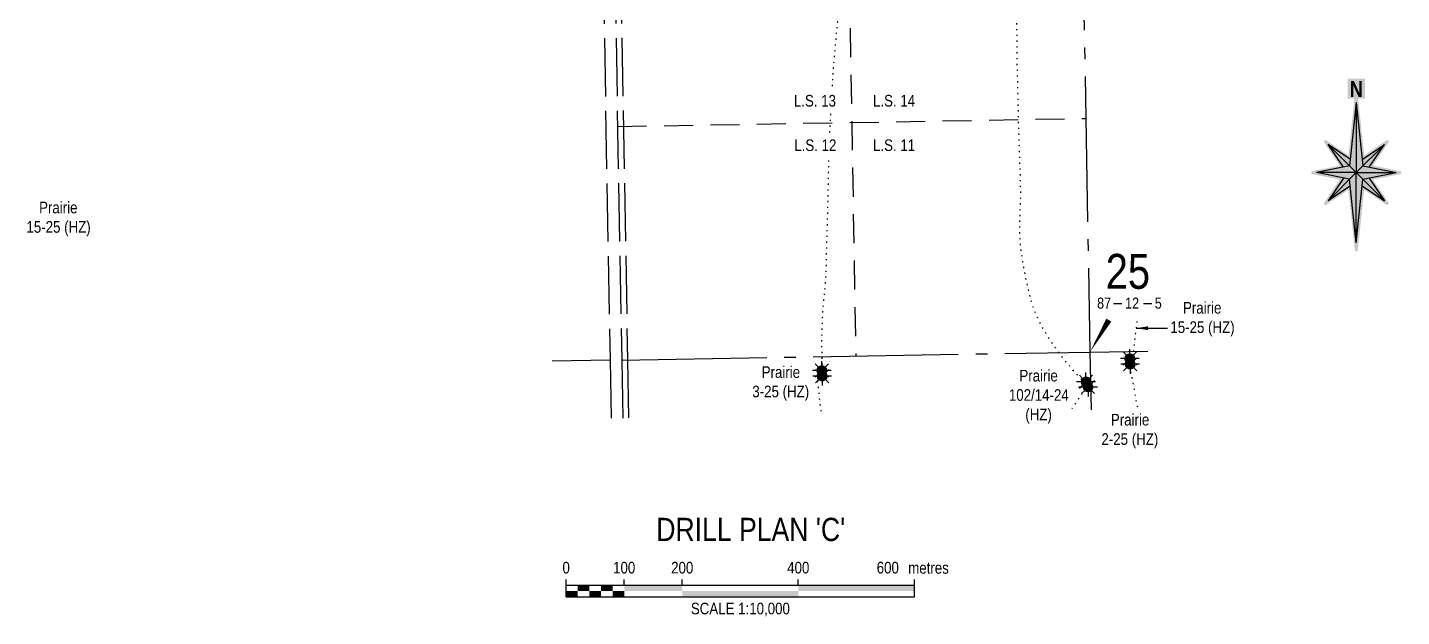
# Model space of a CAD drawing. Extents: x 570482 to 581403, y 6264409 to 6273171.
# Drawn here: x 580044 to 581228, y 6269756 to 6270263 of the extents above; entities that cross this region are included whole.
import ezdxf
from ezdxf.enums import TextEntityAlignment as Align

# ---------------------------------------------------------------- set-up
doc = ezdxf.new("R2010")
doc.units = 0
doc.header["$LTSCALE"] = 5
for name, pattern in [('foc-DOT', [1, 0.2, -0.8]), ('foc-LSD', [8, 5, -3]), ('foc-QUARTERLINE', [33, 25, -3, 2, -3]), ('foc-UNSURVEYED', [12.5, 10, -2.5])]:
    doc.linetypes.add(name, pattern=pattern)
for name, color, linetype in [('10', 1, 'Continuous'), ('9', 3, 'Continuous'), ('ABADATA-DRILL', 8, 'foc-DOT'), ('CG-NORTH', 7, 'Continuous'), ('DETAIL-HZ-Existing', 8, 'foc-DOT'), ('DETAIL-T', 7, 'Continuous'), ('DRILL-T', 8, 'Continuous'), ('L-2', 7, 'Continuous'), ('L-QSEC', 8, 'foc-QUARTERLINE'), ('L-SECLBL', 7, 'Continuous'), ('L-SECTION-LSD', 7, 'foc-LSD'), ('L-USEC', 7, 'foc-UNSURVEYED')]:
    doc.layers.add(name, color=color, linetype=linetype)
doc.styles.add('100L', font='ARIALN.TTF', dxfattribs={"height": 11})
doc.styles.add('80', font='ARIALN.TTF', dxfattribs={"height": 10})
doc.styles.add('80CG', font='ARIALN.TTF', dxfattribs={"height": 10})
doc.styles.add('80L', font='ARIALN.TTF', dxfattribs={"height": 10})
doc.styles.add('BOLD', font='ARIALNB.TTF')
doc.styles.add('SIMPLEX', font='ARIALN.TTF')
doc.dimstyles.new('Compass 5 000', dxfattribs={"dimscale": 5, "dimtxt": 9, "dimasz": 2, "dimexe": 0.2, "dimexo": 0.0625, "dimgap": 0.5, "dimtad": 0, "dimtih": 1, "dimtoh": 1, "dimzin": 0, "dimdsep": 46, "dimtxsty": '80CG', "dimcen": 0.1, "dimse1": 1, "dimse2": 1, "dimclrd": 256, "dimclrt": 256, "dimaunit": 1, "dimadec": 4, "dimazin": 0, "dimtfac": 0.06, "dimtofl": 0, "dimtmove": 0, "dimatfit": 1, "dimfxl": 0.2, "dimtolj": 1, "dimtzin": 0, "dimlwd": -1, "dimarcsym": 0})

# ---------------------------------------------------------------- blocks, each defined once
blk = doc.blocks.new('NORTH')
h = blk.add_hatch(color=141)
h.dxf.hatch_style = 1
edge = h.paths.add_edge_path()
edge.add_line((-2.491826417608756, 97.79764166632559), (-11.33110282728876, 97.79764166632559))
edge.add_line((-11.33110282728876, 97.79764166632559), (-11.33110282728876, 124.5108430137709))
edge.add_line((-11.33110282728876, 124.5108430137709), (11.39352990136058, 124.5108430137709))
edge.add_line((11.39352990136058, 124.5108430137709), (11.39352990136058, 97.79764166632559))
edge.add_line((11.39352990136058, 97.79764166632559), (2.491826417608753, 97.79764166632559))
edge.add_line((2.491826417608753, 97.79764166632559), (10.37750138339402, 22.7704560742972))
edge.add_line((10.37750138339402, 22.7704560742972), (39.92203399470885, 42.69849494675881))
edge.add_arc((41.04041980165037, 41.04041980164875), 1.999999999999999, -34.00000000000517, 124.00000000000111, ccw=False)
edge.add_line((42.69849494676036, 39.92203399470711), (22.00406355378607, 9.241277745924236))
edge.add_line((22.00406355378607, 9.241277745924236), (58.2739075855486, 1.960886155649267))
edge.add_arc((57.88030183790379, -1.018906841307665e-12), 1.999999999999997, -78.64993825518172, 78.64993825517888, ccw=False)
edge.add_line((58.27390758554851, -1.960886155651323), (22.00406355378518, -9.24127774592482))
edge.add_line((22.00406355378518, -9.24127774592482), (42.69849494675569, -39.92203399470677))
edge.add_arc((41.04041980164563, -41.04041980164828), 1.999999999999995, -124.0000000000046, 34.00000000000102, ccw=False)
edge.add_line((39.922033994704, -42.69849494675827), (10.37750138339402, -22.77045607429739))
edge.add_line((10.37750138339402, -22.77045607429739), (1.989043790736552, -102.5812988196396))
edge.add_arc((9.224476449245426e-15, -102.3722418931042), 2.000000000000001, 185.9999999999985, 353.99999999999864, ccw=False)
edge.add_line((-1.989043790736544, -102.5812988196395), (-10.37750138339407, -22.77045607429672))
edge.add_line((-10.37750138339407, -22.77045607429672), (-39.92203399470549, -42.69849494675363))
edge.add_arc((-41.04041980164693, -41.04041980164351), 1.999999999999998, 145.9999999999955, 303.9999999999981, ccw=False)
edge.add_line((-42.69849494675693, -39.92203399470188), (-22.00406355378651, -9.24127774592452))
edge.add_line((-22.00406355378651, -9.241277745924519), (-58.27390758554856, -1.960886155651306))
edge.add_arc((-57.88030183790382, -9.995419635864475e-13), 2.000000000000002, 101.35006174482157, 258.6499382551812, ccw=False)
edge.add_line((-58.27390758554866, 1.960886155649287), (-22.00406355378779, 9.241277745923886))
edge.add_line((-22.00406355378779, 9.241277745923886), (-42.69849494675572, 39.9220339947068))
edge.add_arc((-41.04041980164558, 41.04041980164821), 2.000000000000002, 55.999999999995225, 213.9999999999969, ccw=False)
edge.add_line((-39.92203399470394, 42.6984949467582), (-10.37750138339407, 22.77045607429753))
edge.add_line((-10.37750138339407, 22.77045607429753), (-2.491826417608756, 97.79764166632557))
at = {"linetype": 'Continuous'}
for points in [[(0, 92.80546965959776), (-8.826541068045046, 8.826541068045172), (1.1937e-12, -2.3874e-12)], [(-37.3345841318361, 37.33458413183729), (-16.99915135460746, 7.18606521849972), (-8.826541068044788, 8.826541068045172)], [(37.3345841318374, 37.33458413183729), (7.915829427503197, 17.49138352886467), (8.826541068045024, 8.826541068045172)], [(0, 0), (-52.79907522481363, 0), (-8.826541068045513, -8.826541068044662)], [(8.826541068045024, 8.826541068045172), (0, 0), (52.79907522480353, 0)], [(8.826541068045024, -8.826541068045001), (0, 0), (0, -92.80546965959995)], [(-7.915829427502984, -17.4913835288645), (-8.826541068045046, -8.826541068045001), (-37.33458413183729, -37.33458413183472)], [(16.99915135460456, -7.186065218500572), (8.826541068044662, -8.826541068045001), (37.33458413183716, -37.33458413183968)]]:
    blk.add_hatch(color=14, dxfattribs=at).paths.add_polyline_path(points)
at = {"color": 14, "linetype": 'Continuous'}
for p, q in [((0, 92.80546965959776), (-8.826541068045046, 8.826541068045172)), ((0, 92.80546965959776), (0, 0)), ((0, 92.80546965959776), (8.826541068045024, 8.826541068045172)), ((0, 0), (-37.3345841318361, 37.33458413183729)), ((-16.99915135460746, 7.18606521849972), (-37.3345841318361, 37.33458413183729)), ((-7.915829427502984, 17.49138352886467), (-37.33458413183729, 37.33458413183968)), ((0, 0), (37.33458413183727, 37.33458413183729)), ((7.915829427502962, 17.49138352886467), (37.33458413183727, 37.33458413183729)), ((16.99915135460516, 7.186065218500232), (37.33458413183968, 37.33458413183729)), ((-8.826541068045046, 8.826541068045172), (-52.79907522480383, 0)), ((0, 0), (-52.79907522480383, 0)), ((0, 0), (-37.33458413183729, -37.33458413183472)), ((0, 0), (37.33458413183486, -37.33458413183712)), ((0, -92.80546965959756), (0, 0)), ((0, 0), (52.79907522480378, 0)), ((8.826541068045024, 8.826541068045172), (52.79907522480378, 0)), ((-8.826541068045046, -8.826541068045001), (-52.79907522480527, -1.5348e-12)), ((-16.99915135460554, -7.186065218500402), (-37.33458413183968, -37.33458413183712)), ((-7.915829427502984, -17.4913835288645), (-37.33458413183729, -37.33458413183472)), ((0, -92.80546965959756), (-8.826541068045046, -8.826541068045001)), ((0, -92.80546965959756), (8.826541068045024, -8.826541068045001)), ((7.915829427502962, -17.4913835288645), (37.33458413183727, -37.33458413183968)), ((8.826541068045024, -8.826541068045001), (52.79907522480524, -1.5348e-12)), ((16.86362785564083, -6.985143368618993), (16.99915135460565, -7.186065218500402)), ((16.99915135460446, -7.186065218500572), (37.33458413183727, -37.33458413183968))]:
    blk.add_line(p, q, dxfattribs=at)
at = {"color": 14, "style": 'BOLD'}
blk.add_text('N', height=21.09375, dxfattribs=at).set_placement((0, 110.5952858925737), align=Align.MIDDLE_CENTER)
blk = doc.blocks.new('*U62')
at = {"color": 0}
for p, q in [((-150.0000000000342, 0), (-150.0000000000342, 15.00000000000273)), ((-100.0000000000232, 10.00000000000182), (-100.0000000000232, 15.00000000000273)), ((-50.00000000001134, 10.00000000000182), (-50.00000000001134, 15.00000000000273)), ((50.00000000001134, 10.00000000000182), (50.00000000001134, 15.00000000000273)), ((150.2392182250246, -2.274e-13), (150.2392182250246, 15.0000000000025)), ((-150.0000000000342, 10.00000000000182), (150.2392182250246, 10.00000000000159)), ((-150.0000000000342, 0), (150.2392182250246, -2.274e-13))]:
    blk.add_line(p, q, dxfattribs=at)
for points in [[(-150.0000000000342, 5.000000000000909), (-140.0000000000233, 5.000000000000909), (-150.0000000000342, 0), (-140.0000000000233, 0)], [(-140.0000000000342, 10.00000000000091), (-130.0000000000232, 10.00000000000091), (-140.0000000000342, 5), (-130.0000000000232, 5)], [(-130.0000000000342, 5.000000000000909), (-120.0000000000233, 5.000000000000909), (-130.0000000000342, 0), (-120.0000000000233, 0)], [(-120.0000000000342, 10.00000000000091), (-110.0000000000233, 10.00000000000091), (-120.0000000000342, 5), (-110.0000000000233, 5)], [(-110.0000000000342, 5.000000000000909), (-100.0000000000232, 5.000000000000909), (-110.0000000000342, 0), (-100.0000000000232, 0)], [(-100.0000000000232, 10.00000000000182), (-50.00000000001134, 10.00000000000182), (-100.0000000000232, 5.000000000000909), (-50.00000000001134, 5.000000000000909)], [(-50.00000000001134, 5.000000000000909), (50.00000000001134, 5.000000000000909), (-50.00000000001134, 0), (50.00000000001134, 0)], [(50.00000000001134, 10.00000000000182), (150.2392182250246, 10.00000000000159), (50.00000000001134, 5.000000000000909), (150.2392182250246, 5.000000000000682)]]:
    blk.add_solid(points, dxfattribs=at)
at = {"color": 0, "style": '80'}
blk.add_text('metres', height=10.00000000000227, dxfattribs=at).set_placement((162.2392182250246, 20.0000000000025), align=Align.CENTER)
for s, insert, char_height, attachment_point in [('0', (-150.0000000000342, 30.21145975443656), 10, 2), ('100', (-100.0000000000232, 30.21145975443656), 10, 2), ('200', (-50.00000000001134, 30.21145975443656), 10, 2), ('400', (50.00000000001134, 30.21145975443656), 10, 2), ('600', (136.6959500629242, 30.21828103683765), 10, 3), ('SCALE 1:10,000', (0.1196091124951968, -5.000000000000114), 10.00000000000227, 2)]:
    blk.add_mtext(s, dxfattribs=dict(at, insert=insert, char_height=char_height, attachment_point=attachment_point))
blk = doc.blocks.new('L-SECLBL')
at = {"layer": '9', "color": 7}
for p, q in [((-5.082139060913505, -27.83004804289613), (-12.28857354467345, -27.83004804289613)), ((20.70431141927111, -27.83004804289613), (13.49787693551116, -27.83004804289613))]:
    blk.add_line(p, q, dxfattribs=at)
at = {"layer": '10', "color": 2, "style": 'SIMPLEX'}
blk.add_attdef('SEC', text='', height=30, dxfattribs=at).set_placement((0, 0), align=Align.MIDDLE)
at = {"layer": '10', "color": 5, "style": '80L'}
blk.add_attdef('TWP', text='', height=9.5, dxfattribs=at).set_placement((-14.43410290347765, -27.36845155570791), align=Align.MIDDLE_RIGHT)
blk.add_attdef('RGE', text='', height=9.5, dxfattribs=at).set_placement((3.622123863462547, -27.36845155570791), align=Align.MIDDLE_CENTER)
blk.add_attdef('MER', text='', height=9.5, dxfattribs=at).set_placement((23.16775162027989, -27.36845155570791), align=Align.MIDDLE_LEFT)
blk = doc.blocks.new('GAS')
h = blk.add_hatch(color=255)
h.dxf.hatch_style = 1
edge = h.paths.add_edge_path()
edge.add_arc((0, 0), 0.9, 0, 360)
for p, q in [((-0.8077887898725749, 0), (-1.615577579628734, 0)), ((-0.5711929310346023, 0.5711929297831376), (-1.142385862069204, 1.142385861385264)), ((0, 0.8077887887338874), (0, 1.615577579286764)), ((0.5711929310309642, 0.5711929297831376), (1.142385862065566, 1.142385861385264)), ((1.615577579625096, 0), (0.8077887898689368, 0)), ((-0.5711929310346023, -0.5711929316021271), (-1.142385862069204, -1.142385863204253)), ((0, -0.8077887905528768), (0, -1.615577581105753)), ((1.142385862065566, -1.142385863204253), (0.5711929310309642, -0.5711929316021271))]:
    blk.add_line(p, q)
blk.add_circle((0, 0), 0.8000000000000003)

msp = doc.modelspace()

# ---------------------------------------------------------------- linework, layer by layer
at = {"layer": 'ABADATA-DRILL', "flags": 128}
for points in [[(580728.00058728, 6269967.822366097), (580728.00058728, 6269967.822366097), (580727.9960560699, 6269967.79729111), (580727.89531692, 6269967.27540444), (580727.7587307713, 6269966.802867801), (580727.761528745, 6269966.362873823), (580727.913373006, 6269965.980533222), (580728.1969855805, 6269965.78056525), (580728.5539477383, 6269965.67186097), (580728.8564891148, 6269965.532238761), (580729.0386217266, 6269965.6955243), (580729.1744374464, 6269966.213025858), (580729.2543474123, 6269966.779520111), (580729.2458977193, 6269966.974425077), (580729.2496269774, 6269967.044519984), (580729.2624215666, 6269967.169774885), (580729.2669151617, 6269967.479861776), (580729.2271973827, 6269968.024240828), (580729.1541149075, 6269968.758071043), (580729.0637861069, 6269969.616565401), (580728.9713499193, 6269970.59509489), (580728.9167710704, 6269971.69431576), (580728.9151606497, 6269972.909431508), (580728.9410048963, 6269974.265148935), (580728.9244508813, 6269975.755102441), (580728.8503617701, 6269977.388986702), (580728.7682057237, 6269979.192844158), (580728.7024267614, 6269981.202013141), (580728.637885026, 6269983.421178281), (580728.5494267711, 6269985.860022843), (580728.4672434358, 6269988.508953313), (580728.4568356049, 6269991.33918787), (580728.5147394254, 6269994.265717694), (580728.59180822, 6269997.23756748), (580728.67728755, 6270000.299579893), (580728.7894821486, 6270003.547103757), (580728.9229091149, 6270007.005035691), (580729.058226647, 6270010.637961233), (580729.2059490491, 6270014.416230461), (580729.3861948828, 6270018.335080417), (580729.6693822267, 6270022.370771296), (580730.0495826268, 6270026.573186063), (580730.47320902, 6270030.866387382), (580730.9052122388, 6270035.249806566), (580731.3207681933, 6270039.712925752), (580731.7049486333, 6270044.25547897), (580732.0128402205, 6270048.866646088), (580732.2299890605, 6270053.521286623), (580732.3863462354, 6270058.219822794), (580732.5018777627, 6270062.962610281), (580732.5924349666, 6270067.705008596), (580732.6978033538, 6270072.457635178), (580732.8180135314, 6270077.22049059), (580732.9431391997, 6270081.988499313), (580733.0735967532, 6270086.736563163), (580733.2137682446, 6270091.499830145), (580733.3439559727, 6270096.262919358), (580733.4616478771, 6270100.885728999), (580733.5870360606, 6270105.638712896), (580733.7073858433, 6270110.391607119), (580733.8327719776, 6270115.144591165), (580733.9481438159, 6270119.897396878), (580734.0585070554, 6270124.650169108), (580734.1837126731, 6270129.413114516), (580734.2889791089, 6270134.170750447), (580734.3747248785, 6270138.903044365), (580734.4500124445, 6270143.660090636), (580734.5344199524, 6270148.467399397), (580734.6557723089, 6270153.165258059), (580734.7809403781, 6270157.928259019), (580734.9012515538, 6270162.686163533), (580735.1014232168, 6270167.450501095), (580735.3617004098, 6270172.210844093), (580735.631957248, 6270176.971420707), (580735.9128480924, 6270181.697228351), (580736.1633433781, 6270186.442423153), (580736.4137785423, 6270191.192626996), (580736.6744025187, 6270195.933048202), (580736.9205717344, 6270200.643152028), (580737.1959143034, 6270205.398810095), (580737.471076668, 6270210.164485068), (580737.731516565, 6270214.91486785), (580737.9825965092, 6270219.630069695), (580738.2325751259, 6270224.405260599), (580738.5783516604, 6270229.137180222), (580739.019034949, 6270233.875801318), (580739.4647231392, 6270238.614456162), (580739.9103771617, 6270243.353166272), (580740.3608882376, 6270248.101927473), (580740.7863959534, 6270252.850243277), (580741.1770653933, 6270257.587974093), (580741.5879363181, 6270262.316045134), (580742.0237749318, 6270267.044561378), (580742.4444762061, 6270271.782772351), (580742.8798944104, 6270276.536331472), (580743.3005602314, 6270281.274542212), (580743.6918120388, 6270285.982280284), (580744.1124732341, 6270290.720491339), (580744.5229708272, 6270295.468597106), (580744.898306552, 6270300.226040632), (580745.2888065317, 6270304.973734668), (580745.7041259377, 6270309.731891274), (580746.1248369912, 6270314.470104214), (580746.515418469, 6270319.212845936), (580746.8911002662, 6270323.950256605), (580747.2666003641, 6270328.697739851), (580747.6222255041, 6270333.43980334), (580747.9427165015, 6270338.186250664), (580748.2380886492, 6270342.942270366), (580748.4986246446, 6270347.68770487), (580748.719498209, 6270352.412392472), (580748.8752952676, 6270357.1408744), (580748.9503135184, 6270361.91300631), (580749.0255105216, 6270366.675065852), (580749.0906350805, 6270371.442011562), (580749.195834932, 6270376.20466179), (580749.3760031671, 6270380.96853729), (580749.5461282693, 6270385.737355169), (580749.6663122337, 6270390.500272817), (580749.7764256424, 6270395.26796535), (580749.8817097049, 6270400.025607551), (580749.9768033248, 6270404.793032486), (580750.0579188567, 6270409.505265352), (580750.143355024, 6270414.252533969), (580750.2386543138, 6270419.009998503), (580750.3387810256, 6270423.77751352), (580750.4438810123, 6270428.54517295), (580750.5589928224, 6270433.3129553), (580750.7169526077, 6270440.446887443)], [(580956.0873244815, 6269957.758141709), (580956.0873244815, 6269957.758141709), (580956.1749492747, 6269956.774523281), (580956.3322213287, 6269955.812192955), (580956.5723400257, 6269954.971364656), (580956.8484807874, 6269954.351232261), (580957.0925215497, 6269953.850541976), (580957.3674090164, 6269953.300360184), (580957.7806659114, 6269952.842671169), (580958.0775010088, 6269952.743003483), (580958.122502874, 6269952.743809967), (580958.1426788069, 6269952.734207212), (580958.1479551115, 6269952.719271777), (580958.1238462384, 6269952.668851046), (580958.0037729784, 6269952.671653502), (580957.7966723356, 6269952.787959352), (580957.5217642838, 6269953.058081701), (580957.1641199671, 6269953.481753057), (580956.7037113867, 6269954.058614545), (580956.1408977351, 6269954.768632647), (580955.4453087726, 6269955.631303214), (580954.607201415, 6269956.636487433), (580953.64171474, 6269957.769315431), (580952.5538555597, 6269959.03505409), (580951.3490810135, 6269960.40869568), (580950.0314109799, 6269961.94030112), (580948.6062713786, 6269963.610039132), (580947.0545310427, 6269965.367522834), (580945.3561044713, 6269967.217347011), (580943.5499408265, 6269969.220329723), (580941.650733163, 6269971.391653132), (580940.3277109842, 6269972.943208449), (580939.6991036439, 6269973.697030793), (580938.3799270258, 6269975.313674812), (580937.7658934479, 6269976.092808754), (580935.8553926154, 6269978.613966778), (580933.9275768377, 6269981.264909307), (580931.8716754417, 6269984.08846422), (580929.7440413947, 6269987.005815043), (580927.5740331438, 6269990.057400736), (580925.4476570826, 6269993.184864128), (580923.3502848553, 6269996.367736171), (580921.2812857876, 6269999.6412425), (580919.2897759923, 6270003.056084014), (580917.3805820436, 6270006.622422575), (580915.554029822, 6270010.320335131), (580913.7997805086, 6270014.169509409), (580912.1283520045, 6270018.140240517), (580910.5490753462, 6270022.272552586), (580909.1223232533, 6270026.542698738), (580907.8990609227, 6270030.901435197), (580905.7531760664, 6270039.859426683), (580904.7775104458, 6270044.352689123), (580903.8406194063, 6270048.916674564), (580902.9735541686, 6270053.48686435), (580902.3284339847, 6270057.115862351), (580901.5022002698, 6270061.921808008), (580900.7812285894, 6270066.434660101), (580900.1498121015, 6270070.974053696), (580899.643051823, 6270075.530708204), (580899.276060286, 6270080.104838323), (580899.0836691341, 6270084.702188643), (580899.0458840986, 6270089.322234361), (580899.102713949, 6270093.964013282), (580899.1943502167, 6270098.616379462), (580899.336080577, 6270103.264632186), (580899.5030214433, 6270107.903371811), (580899.6549411722, 6270112.541842737), (580899.7515792709, 6270117.19435444), (580899.753155454, 6270121.850119364), (580899.674748127, 6270126.504452999), (580899.5612662382, 6270131.163168993), (580899.4527602829, 6270135.821974104), (580899.3042938103, 6270140.480064162), (580899.1592311369, 6270144.668110209), (580898.9904328572, 6270149.900928837), (580898.8203304979, 6270154.648644875), (580898.6450733547, 6270159.406288736), (580898.4897822207, 6270164.164234307), (580898.3445929884, 6270168.917406373), (580898.1893320135, 6270173.67540827), (580898.0400319662, 6270178.378462572), (580897.9247618944, 6270183.137180258), (580897.8345524424, 6270187.89133649), (580897.7293542565, 6270192.645224547), (580897.6189713628, 6270197.408984209), (580897.5089767303, 6270202.152766564), (580897.4040474683, 6270206.891629621), (580897.2893133578, 6270211.620408611), (580897.1491907443, 6270216.368661982), (580897.0144639177, 6270221.09697199), (580896.9045274699, 6270225.835801359), (580896.829516312, 6270230.580210131), (580896.7895777556, 6270235.320236621), (580896.759441641, 6270240.070458602), (580896.7044245576, 6270244.815225392), (580896.6490487381, 6270249.580025824), (580896.5986800101, 6270254.344860264), (580896.5384766932, 6270259.099554426), (580896.4932613466, 6270263.854516893), (580896.4680708635, 6270268.609837773), (580896.4128433979, 6270273.364565531), (580896.3176567764, 6270278.118633904), (580896.2572731683, 6270282.883345171), (580896.2368788278, 6270287.648716494), (580896.2065910065, 6270292.408956505), (580896.1313979786, 6270297.163382946), (580896.0210138462, 6270301.927143993), (580895.895551253, 6270306.695700935), (580895.7800124822, 6270311.469389883), (580895.6998719666, 6270316.218718027), (580895.599530954, 6270320.982659073), (580895.4891459229, 6270325.746476106), (580895.3787619171, 6270330.510237541), (580895.2434077463, 6270335.273607843), (580895.1126725858, 6270340.056989556), (580895.0026770065, 6270344.800773789), (580894.937464866, 6270349.555379553), (580894.9172458354, 6270354.310790596), (580894.862224643, 6270359.055558866), (580894.7774972139, 6270363.78476556), (580894.692737994, 6270368.514027407), (580894.6330677784, 6270373.238728333), (580894.6544664926, 6270382.090506374)], [(580993.3346773977, 6269978.020636244), (580993.3346773977, 6269978.020636244), (580993.3195075083, 6269978.030384127), (580993.106592707, 6269978.19161657), (580993.1945174624, 6269978.028142019), (580993.5488031426, 6269977.51440336), (580993.888770538, 6269977.240442709), (580994.1082015212, 6269977.274383353), (580994.3272424018, 6269977.328357042), (580994.6526525724, 6269977.309200186), (580995.1885569231, 6269977.26375945), (580995.6698787268, 6269977.472404478), (580995.881252839, 6269977.67626254), (580995.9306332131, 6269977.712162763), (580995.9837339617, 6269977.81815843), (580996.0438906363, 6269978.089221103), (580996.1008758611, 6269978.535354329), (580996.1855410888, 6269979.111965883), (580996.3228904079, 6269979.819504317), (580996.4973627323, 6269980.687806177), (580996.6836555884, 6269981.731336217), (580996.8469328819, 6269982.944459494), (580997.0124956509, 6269984.307645557), (580997.2102068728, 6269985.831394495), (580997.4603003511, 6269987.501150652), (580997.7319889603, 6269989.36134041), (580997.9804522094, 6269991.401084005), (580998.1954944964, 6269993.630329843), (580998.4024802047, 6269996.029437293), (580998.6467993216, 6269998.579236384), (580998.9633190583, 6270001.285307001), (580999.3623194449, 6270004.132970652), (580999.7946031565, 6270007.076143321), (581000.185814406, 6270010.078643584), (581000.5345185369, 6270013.220438762)], [(580993.5156744143, 6269973.069546946), (580993.5156744143, 6269973.069546946), (580993.5416648955, 6269973.015014484), (580993.6345070269, 6269972.856638167), (580993.702106145, 6269972.712839035), (580993.7048862786, 6269972.557857154), (580993.7973690692, 6269972.419514418), (580993.968706553, 6269972.347549252), (580994.0644024808, 6269972.309297214), (580994.1294011676, 6269972.310463201), (580994.2187454491, 6269972.347080261), (580994.1753000615, 6269972.261242204), (580993.684247674, 6269971.757333834), (580993.0250266716, 6269971.150431564), (580992.5137069763, 6269970.661189925), (580992.1542197029, 6269970.34968804), (580992.0307841814, 6269970.262470853), (580991.8531407111, 6269970.129246958), (580991.7883513528, 6269970.11812045), (580991.9117868935, 6269970.205337624), (580992.1003417275, 6269970.288712889), (580992.3286806537, 6269970.382821812), (580992.7209284673, 6269970.539879653), (580992.7803821724, 6269970.57095048), (580992.8569783142, 6269970.482311414), (580993.0029367092, 6269970.149871777), (580993.2387052176, 6269969.554014036), (580993.5528923334, 6269968.764506914), (580993.8948938039, 6269967.820522688), (580994.2093060609, 6269966.740996202), (580994.5113889389, 6269965.51117118), (580994.8309437017, 6269964.146723541), (580995.1769671143, 6269962.697692057), (580995.5252638453, 6269961.123674003), (580995.8763994445, 6269959.389720844), (580996.240151199, 6269957.510926654), (580996.6462601053, 6269955.502910649), (580997.0439402132, 6269953.404674805), (580997.4337900796, 6269951.186281143), (580997.8168849448, 6269948.787795941), (580998.2236252612, 6269946.184658911), (580998.7189506465, 6269943.383100766), (580999.2867059811, 6269940.447794766), (580999.8946956968, 6269937.498236408), (581000.269946076, 6269935.814705248), (581000.5827671589, 6269934.545104963), (581000.6261081507, 6269934.376364384)], [(580728.1819522228, 6269962.815610125), (580728.0820733961, 6269961.40357553), (580728.011444064, 6269960.597212636), (580727.7650342054, 6269960.112755492), (580727.3168601571, 6269960.004739853), (580726.9278379404, 6269960.227880345), (580726.4225037263, 6269960.523931993), (580725.8466304161, 6269960.848675966), (580725.311076041, 6269961.154209587), (580724.8267188533, 6269961.395636729), (580724.463204991, 6269961.589227737), (580724.2562457477, 6269961.415480464), (580724.2572249899, 6269961.360499398), (580724.2582934345, 6269961.300509918), (580724.2754523432, 6269961.180742857), (580724.3223026764, 6269960.796532022), (580724.3830533078, 6269960.192574691), (580724.4624773557, 6269959.383818844), (580724.5901967213, 6269958.39094335), (580724.7515472515, 6269957.19364709), (580724.9310946511, 6269955.816593774), (580725.1033875677, 6269954.28443569), (580725.2891092737, 6269952.562471328), (580725.4925512722, 6269950.685791355), (580725.708768033, 6269948.654307714), (580725.9424683317, 6269946.483134205), (580726.1750790889, 6269944.09194728), (580726.4337960071, 6269941.641105521), (580726.7347029543, 6269939.066043953), (580727.1179151497, 6269936.362467113), (580727.5567383034, 6269933.624810974), (580727.9934243931, 6269931.00718951), (580728.2663960663, 6269929.508619024)], [(580956.1760796917, 6269952.805398721), (580956.1760796917, 6269952.805398721), (580956.4062232708, 6269952.519499657), (580956.4722078489, 6269952.465683459), (580956.515328891, 6269952.571443554), (580956.5327284504, 6269952.716767039), (580956.5462857723, 6269952.797002996), (580956.6542846115, 6269952.908991405), (580956.7573071232, 6269953.020890641), (580956.8208743214, 6269953.101967146), (580957.012436729, 6269953.295446098), (580957.2930765235, 6269953.540510087), (580957.4262592333, 6269953.642929849), (580957.450905648, 6269953.663355879), (580957.4810058756, 6269953.658940964), (580957.5013623063, 6269953.639265773), (580957.4999385163, 6269953.439229913), (580957.3366955691, 6269953.061222427), (580956.9602483906, 6269952.579416804), (580956.4308309874, 6269951.984816956), (580955.7940088741, 6269951.243336513), (580954.9858911538, 6269950.293655029), (580954.0661087141, 6269949.156992567), (580953.1123225902, 6269947.964722567), (580952.154334011, 6269946.727399073), (580951.1634173994, 6269945.374423042), (580950.0547539479, 6269943.894310461), (580948.883717345, 6269942.268069345), (580947.7547938098, 6269940.522510446), (580946.5972293424, 6269938.701511754), (580945.3756797602, 6269936.824313141), (580944.1243253838, 6269934.936617043), (580943.0481093806, 6269933.34730236)]]:
    msp.add_lwpolyline(points, dxfattribs=at)
at = {"layer": 'L-QSEC'}
for p, q in [((580952.2482955621, 6270385.400013789), (580959.4329491458, 6269983.279797327)), ((580556.079325345, 6269976.363743693), (580959.4329491458, 6269983.279797327)), ((580959.4329491458, 6269983.279797327), (581009.4066350787, 6269984.136665036)), ((580959.4329491458, 6269983.279797327), (580960.3195742808, 6269933.655986388)), ((580546.02507047, 6269976.19134964), (580496.0532704513, 6269975.345171445))]:
    msp.add_line(p, q, dxfattribs=at)
at = {"layer": 'L-SECLBL', "flags": 128}
msp.add_lwpolyline([(580959.4329491458, 6269983.279797327, 0, 4.997878399999978, 0), (580975.6722967422, 6270010.744160074, 0, 0, 0)], format="xyseb", dxfattribs=at)
at = {"layer": 'L-SECTION-LSD'}
for p, q in [((580750.6076730003, 6270381.944787905), (580757.7534079142, 6269979.821723711)), ((580750.6077665025, 6270381.939497163), (580757.7535014164, 6269979.816432969)), ((580552.526077248, 6270177.422429994), (580955.8406998981, 6270184.335565486))]:
    msp.add_line(p, q, dxfattribs=at)
at = {"layer": 'L-USEC'}
for p, q in [((580538.9184161958, 6270378.31766718), (580546.02507047, 6269976.19134964)), ((580548.9725775803, 6270378.495351271), (580556.0792318553, 6269976.369033724)), ((580553.9971507515, 6270378.57618115), (580561.1039766879, 6269976.449955583)), ((580546.02507047, 6269976.19134964), (580546.9073666392, 6269926.267282158)), ((580556.0792318428, 6269976.369034435), (580556.9614925341, 6269926.446974397)), ((580561.1039766879, 6269976.449955583), (580561.9860280189, 6269926.536775332))]:
    msp.add_line(p, q, dxfattribs=at)

# ---------------------------------------------------------------- block references
at = {"layer": 'CG-NORTH', "xscale": 0.6500781205319337, "yscale": 0.6500781205319337, "zscale": 0.6500781205319337}
msp.add_blockref('NORTH', (581188.8550405882, 6270137.728269769), dxfattribs=at)
at = {"layer": 'DRILL-T', "xscale": 5, "yscale": 5, "zscale": 5}
for p in [(580993.8500190094, 6269977.649235491), (580994.031016041, 6269972.698146394), (580728.5159396966, 6269967.450964564), (580728.6973046548, 6269962.444208804), (580955.9868528572, 6269957.703236695), (580957.7559386365, 6269953.166710628)]:
    msp.add_blockref('GAS', p, dxfattribs=at)
at = {"layer": 'L-2', "xscale": 0.99957568, "yscale": 0.99957568, "zscale": 0.99957568}
msp.add_blockref('*U62', (580658.1824400974, 6269772.497535117), dxfattribs=at)
at = {"layer": 'L-SECLBL', "xscale": 0.99957568, "yscale": 0.99957568, "zscale": 0.99957568}
msp.add_blockref('L-SECLBL', (580992.0728031026, 6270052.732594416), dxfattribs=at).add_auto_attribs({'SEC': '25', 'TWP': '87', 'RGE': '12', 'MER': '5'})

# ---------------------------------------------------------------- texts
at = {"layer": 'DETAIL-HZ-Existing', "char_height": 9.995756799999915, "attachment_point": 1, "style": '80L'}
for s, width, insert in [('\\pi11.554;Prairie\\P\\pi0.69231;15-25 (HZ)', 54.81350613915393, (580042.6729658114, 6270112.653176006)), ('\\pi11.554;Prairie\\P\\pi0.69231;15-25 (HZ)', 54.81350613915393, (581027.9924052634, 6270026.364833618)), ('\\pi8.3514;Prairie\\P\\pi0.28867;3-25 (HZ)', 48.40832196452908, (580668.2960402552, 6269971.002763308)), ('\\A1;\\pi0.4967;Prairie\\P\\pi-8.5411;102/14-24 \\P\\pi5.6003;(HZ)', 32.69890859481568, (580898.1358157085, 6269967.957391845)), ('\\pi11.554;Prairie\\P\\pi3.4231;2-25 (HZ)', 54.81350613915393, (580965.8971125135, 6269930.035063068))]:
    msp.add_mtext_dynamic_manual_height_columns(s, width=width, gutter_width=50, heights=[0], dxfattribs=dict(at, insert=insert))
at = {"layer": 'DETAIL-T', "color": 3, "insert": (580552.9627229614, 6269840.579289843), "char_height": 19.99151359999967, "width": 225.7383716506426, "attachment_point": 1, "style": '80CG'}
msp.add_mtext("\\pi32.917;DRILL PLAN 'C'", dxfattribs=at)
at = {"layer": 'L-SECTION-LSD', "insert": (580772.5397895806, 6270166.337185064), "char_height": 9.99575679999995, "attachment_point": 1, "style": '100L', "bg_fill": 3, "box_fill_scale": 1.5, "bg_fill_color": 256, "bg_fill_transparency": 0}
msp.add_mtext_dynamic_manual_height_columns('L.S. 11', width=36.44949544498949, gutter_width=55, heights=[0], dxfattribs=at)

# ---------------------------------------------------------------- leaders
at = {"layer": 'DETAIL-HZ-Existing', "linetype": 'ByBlock', "path_type": 1}
msp.add_leader([(580999.3164860496, 6270003.805857944), (581026.2452362429, 6270003.805857944)], dimstyle='Compass 5 000', override={"dimgap": 0.5, "dimtad": 0}, dxfattribs=at)

# ---------------------------------------------------------------- next in the draw order: texts
at = {"layer": 'L-SECTION-LSD', "char_height": 9.99575679999995, "attachment_point": 1, "style": '100L', "bg_fill": 3, "box_fill_scale": 1.5, "bg_fill_color": 256, "bg_fill_transparency": 0}
for s, width, insert in [('\\pi1.9036;L.S. 13', 36.83421864050455, (580702.4489684722, 6270204.568623101)), ('L.S. 14', 36.99819901892081, (580772.5397895806, 6270204.605651637)), ('\\pi2.2425;L.S. 12', 37.11172389628592, (580702.4489684722, 6270166.300156526))]:
    msp.add_mtext_dynamic_manual_height_columns(s, width=width, gutter_width=55, heights=[0], dxfattribs=dict(at, insert=insert))

doc.saveas('drawing.dxf')
